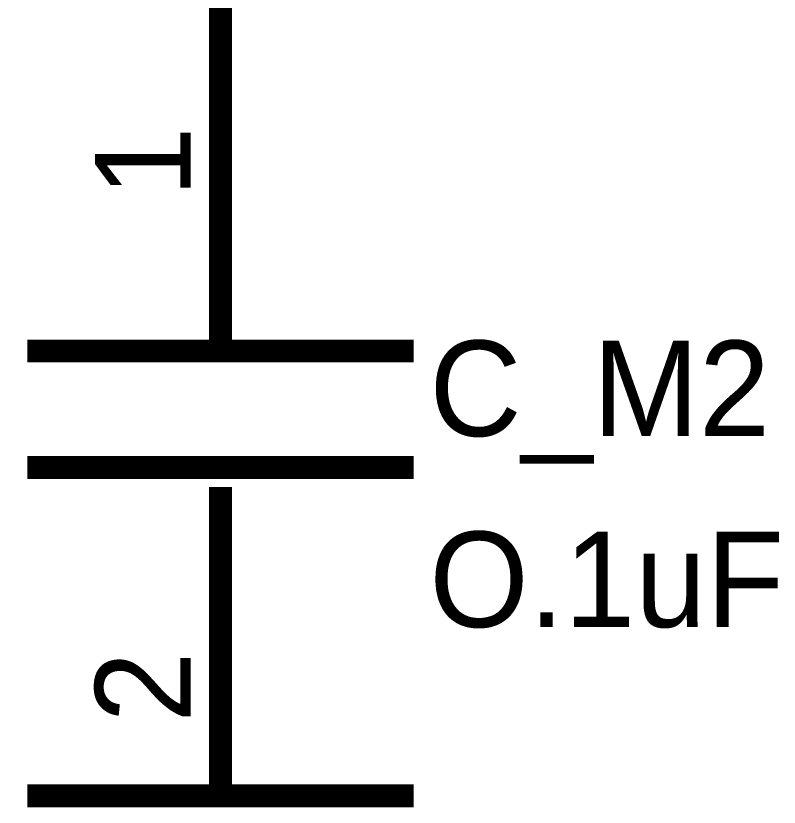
# Model space of a CAD drawing. Header units: inches. Extents: x 0 to 16.9, y 0 to 11.7.
# Drawn here: x 3.0451 to 3.4398, y 6.4263 to 6.8355 of the extents above; entities that cross this region are included whole.
import ezdxf

# ---------------------------------------------------------------- set-up
doc = ezdxf.new("R2010")
doc.units = ezdxf.units.IN
doc.header["$MEASUREMENT"] = 0
doc.layers.add('Sheet', color=255, linetype='Continuous')

msp = doc.modelspace()

# ---------------------------------------------------------------- linework, layer by layer
at = {"layer": 'Sheet'}
for points in [[(3.15093, 6.73199, 0.0118, 0.0118, 0), (3.15093, 6.86974, 0.0118, 0.0118, 0)], [(3.15093, 6.66215, 0.0118, 0.0118, 0), (3.15093, 6.73199, 0.0118, 0.0118, 0)], [(3.15093, 6.66215, 0.0118, 0.0118, 0), (3.15093, 6.69225, 0.0118, 0.0118, 0)], [(3.25084, 6.66215, 0.0118, 0.0118, 0), (3.05102, 6.66215, 0.0118, 0.0118, 0)], [(3.25084, 6.60196, 0.0118, 0.0118, 0), (3.05102, 6.60196, 0.0118, 0.0118, 0)], [(3.15093, 6.59193, 0.0118, 0.0118, 0), (3.15093, 6.53212, 0.0118, 0.0118, 0)], [(3.15093, 6.59193, 0.0118, 0.0118, 0), (3.15093, 6.58228, 0.0118, 0.0118, 0)], [(3.15093, 6.53212, 0.0118, 0.0118, 0), (3.15093, 6.43218, 0.0118, 0.0118, 0)], [(3.05102, 6.43218, 0.0118, 0.0118, 0), (3.25084, 6.43218, 0.0118, 0.0118, 0)]]:
    msp.add_lwpolyline(points, format="xyseb", dxfattribs=at)

# ---------------------------------------------------------------- texts
for s, p in [('1', (3.1355, 6.74164)), ('2', (3.1355, 6.47))]:
    msp.add_text(s, height=0.04939, rotation=90, dxfattribs=at).set_placement(p)
for s, p in [('C_M2', (3.25894, 6.61816)), ('O.1uF', (3.25894, 6.51939))]:
    msp.add_text(s, height=0.049389, dxfattribs=at).set_placement(p)

doc.saveas('drawing.dxf')
